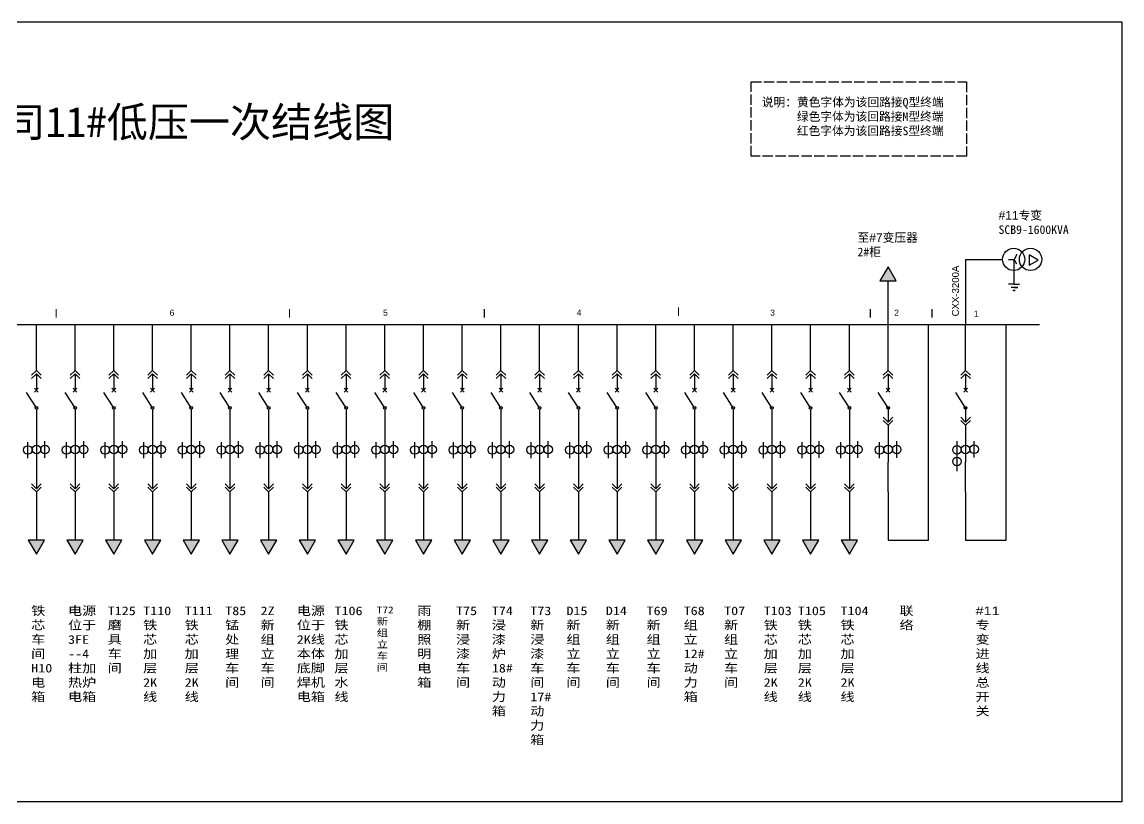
# Model space of a CAD drawing. Header units: millimetres. Extents: x 2565 to 9912, y 517 to 2174.
# Drawn here: x 3838 to 5117, y 517 to 1423 of the extents above; entities that cross this region are included whole.
import ezdxf

# ---------------------------------------------------------------- set-up
doc = ezdxf.new("R2010")
doc.units = ezdxf.units.MM
doc.linetypes.add('ACAD_ISO02W100', pattern=[15, 12, -3])
doc.styles.get("Standard").update_dxf_attribs({"font": 'arial.ttf'})

msp = doc.modelspace()

# ---------------------------------------------------------------- hatches: boundary and pattern name
h = msp.add_hatch(color=256)
h.dxf.hatch_style = 1
h.paths.add_polyline_path([(4845.2, 1138.8), (4835.7, 1122.3), (4854.7, 1122.3)])
h = msp.add_hatch(color=256)
h.dxf.hatch_style = 1
h.paths.add_polyline_path([(3855.2, 804.7), (3864.7, 821.1), (3845.7, 821.1)])
h = msp.add_hatch(color=256)
h.dxf.hatch_style = 1
h.paths.add_polyline_path([(3900.2, 804.7), (3909.7, 821.1), (3890.7, 821.1)])
h = msp.add_hatch(color=256)
h.dxf.hatch_style = 1
h.paths.add_polyline_path([(3945.2, 804.7), (3954.7, 821.1), (3935.7, 821.1)])
h = msp.add_hatch(color=256)
h.dxf.hatch_style = 1
h.paths.add_polyline_path([(3990.2, 804.7), (3999.7, 821.1), (3980.7, 821.1)])
h = msp.add_hatch(color=256)
h.dxf.hatch_style = 1
h.paths.add_polyline_path([(4035.2, 804.7), (4044.7, 821.1), (4025.7, 821.1)])
h = msp.add_hatch(color=256)
h.dxf.hatch_style = 1
h.paths.add_polyline_path([(4080.2, 804.7), (4089.7, 821.1), (4070.7, 821.1)])
h = msp.add_hatch(color=256)
h.dxf.hatch_style = 1
h.paths.add_polyline_path([(4125.2, 804.7), (4134.7, 821.1), (4115.7, 821.1)])
h = msp.add_hatch(color=256)
h.dxf.hatch_style = 1
h.paths.add_polyline_path([(4170.2, 804.7), (4179.7, 821.1), (4160.7, 821.1)])
h = msp.add_hatch(color=256)
h.dxf.hatch_style = 1
h.paths.add_polyline_path([(4215.2, 804.7), (4224.7, 821.1), (4205.7, 821.1)])
h = msp.add_hatch(color=256)
h.dxf.hatch_style = 1
h.paths.add_polyline_path([(4260.2, 804.7), (4269.7, 821.1), (4250.7, 821.1)])
h = msp.add_hatch(color=256)
h.dxf.hatch_style = 1
h.paths.add_polyline_path([(4305.2, 804.7), (4314.7, 821.1), (4295.7, 821.1)])
h = msp.add_hatch(color=256)
h.dxf.hatch_style = 1
h.paths.add_polyline_path([(4350.2, 804.7), (4359.7, 821.1), (4340.7, 821.1)])
h = msp.add_hatch(color=256)
h.dxf.hatch_style = 1
h.paths.add_polyline_path([(4395.2, 804.7), (4404.7, 821.1), (4385.7, 821.1)])
h = msp.add_hatch(color=256)
h.dxf.hatch_style = 1
h.paths.add_polyline_path([(4440.2, 804.7), (4449.7, 821.1), (4430.7, 821.1)])
h = msp.add_hatch(color=256)
h.dxf.hatch_style = 1
h.paths.add_polyline_path([(4485.2, 804.7), (4494.7, 821.1), (4475.7, 821.1)])
h = msp.add_hatch(color=256)
h.dxf.hatch_style = 1
h.paths.add_polyline_path([(4530.2, 804.7), (4539.7, 821.1), (4520.7, 821.1)])
h = msp.add_hatch(color=256)
h.dxf.hatch_style = 1
h.paths.add_polyline_path([(4575.2, 804.7), (4584.7, 821.1), (4565.7, 821.1)])
h = msp.add_hatch(color=256)
h.dxf.hatch_style = 1
h.paths.add_polyline_path([(4620.2, 804.7), (4629.7, 821.1), (4610.7, 821.1)])
h = msp.add_hatch(color=256)
h.dxf.hatch_style = 1
h.paths.add_polyline_path([(4665.2, 804.7), (4674.7, 821.1), (4655.7, 821.1)])
h = msp.add_hatch(color=256)
h.dxf.hatch_style = 1
h.paths.add_polyline_path([(4710.2, 804.7), (4719.7, 821.1), (4700.7, 821.1)])
h = msp.add_hatch(color=256)
h.dxf.hatch_style = 1
h.paths.add_polyline_path([(4755.2, 804.7), (4764.7, 821.1), (4745.7, 821.1)])
h = msp.add_hatch(color=256)
h.dxf.hatch_style = 1
h.paths.add_polyline_path([(4800.2, 804.7), (4809.7, 821.1), (4790.7, 821.1)])

# ---------------------------------------------------------------- linework, layer by layer
for p, q in [((4994.8, 1152.9), (4991.6, 1147.4)), ((4935.3, 1147.4), (4935.3, 1071.6)), ((4935.3, 1147.4), (4978.2, 1147.4)), ((4985.2, 1147.4), (4991.6, 1147.4)), ((4991.2, 1147.4), (4991.2, 1118.7)), ((4994.8, 1141.8), (4991.6, 1147.4)), ((4845.2, 1071.6), (4845.2, 1122.3)), ((4991.6, 1118.7), (4985.1, 1118.7)), ((4995.9, 1114.7), (4988.1, 1114.7)), ((4991.6, 1118.7), (4998.1, 1118.7)), ((4992, 1114.7), (4995.9, 1114.7)), ((4992.9, 1111.1), (4990.3, 1111.1)), ((4991.6, 1111.1), (4992.9, 1111.1)), ((3334.9, 1071.6), (5021.4, 1071.6)), ((3855.2, 1018.2), (3855.2, 1071.6)), ((3900.2, 1018.2), (3900.2, 1071.6)), ((3945.2, 1018.2), (3945.2, 1071.6)), ((3990.2, 1018.2), (3990.2, 1071.6)), ((4035.2, 1018.2), (4035.2, 1071.6)), ((4080.2, 1018.2), (4080.2, 1071.6)), ((4125.2, 1018.2), (4125.2, 1071.6)), ((4170.2, 1018.2), (4170.2, 1071.6)), ((4215.2, 1018.2), (4215.2, 1071.6)), ((4260.2, 1018.2), (4260.2, 1071.6)), ((4305.2, 1018.2), (4305.2, 1071.6)), ((4350.2, 1018.2), (4350.2, 1071.6)), ((4395.2, 1018.2), (4395.2, 1071.6)), ((4440.2, 1018.2), (4440.2, 1071.6)), ((4485.2, 1018.2), (4485.2, 1071.6)), ((4530.2, 1018.2), (4530.2, 1071.6)), ((4575.2, 1018.2), (4575.2, 1071.6)), ((4620.2, 1018.2), (4620.2, 1071.6)), ((4665.2, 1018.2), (4665.2, 1071.6)), ((4710.2, 1018.2), (4710.2, 1071.6)), ((4755.2, 1018.2), (4755.2, 1071.6)), ((4800.2, 1018.2), (4800.2, 1071.6)), ((4845.2, 1018.2), (4845.2, 1071.6)), ((4892.3, 821.1), (4892.3, 1071.6)), ((4935.3, 1018.2), (4935.3, 1071.6)), ((4982.4, 821.1), (4982.4, 1071.6)), ((3855.2, 1018.2), (3849.6, 1012.6)), ((3855.2, 1014.5), (3849.6, 1008.8)), ((3860.8, 1012.6), (3855.2, 1018.2)), ((3860.8, 1008.8), (3855.2, 1014.5)), ((3855.2, 1014.5), (3855.2, 1004.2)), ((3900.2, 1018.2), (3894.6, 1012.6)), ((3900.2, 1014.5), (3894.6, 1008.8)), ((3905.8, 1012.6), (3900.2, 1018.2)), ((3905.8, 1008.8), (3900.2, 1014.5)), ((3900.2, 1014.5), (3900.2, 1004.2)), ((3945.2, 1018.2), (3939.6, 1012.6)), ((3945.2, 1014.5), (3939.6, 1008.8)), ((3950.8, 1012.6), (3945.2, 1018.2)), ((3950.8, 1008.8), (3945.2, 1014.5)), ((3945.2, 1014.5), (3945.2, 1004.2)), ((3990.2, 1018.2), (3984.6, 1012.6)), ((3990.2, 1014.5), (3984.6, 1008.8)), ((3995.8, 1012.6), (3990.2, 1018.2)), ((3995.8, 1008.8), (3990.2, 1014.5)), ((3990.2, 1014.5), (3990.2, 1004.2)), ((4035.2, 1018.2), (4029.6, 1012.6)), ((4035.2, 1014.5), (4029.6, 1008.8)), ((4040.8, 1012.6), (4035.2, 1018.2)), ((4040.8, 1008.8), (4035.2, 1014.5)), ((4035.2, 1014.5), (4035.2, 1004.2)), ((4080.2, 1018.2), (4074.6, 1012.6)), ((4080.2, 1014.5), (4074.6, 1008.8)), ((4085.8, 1012.6), (4080.2, 1018.2)), ((4085.8, 1008.8), (4080.2, 1014.5)), ((4080.2, 1014.5), (4080.2, 1004.2)), ((4125.2, 1018.2), (4119.6, 1012.6)), ((4125.2, 1014.5), (4119.6, 1008.8)), ((4130.8, 1012.6), (4125.2, 1018.2)), ((4130.8, 1008.8), (4125.2, 1014.5)), ((4125.2, 1014.5), (4125.2, 1004.2)), ((4170.2, 1018.2), (4164.6, 1012.6)), ((4170.2, 1014.5), (4164.6, 1008.8)), ((4175.8, 1012.6), (4170.2, 1018.2)), ((4175.8, 1008.8), (4170.2, 1014.5)), ((4170.2, 1014.5), (4170.2, 1004.2)), ((4215.2, 1018.2), (4209.6, 1012.6)), ((4215.2, 1014.5), (4209.6, 1008.8)), ((4220.8, 1012.6), (4215.2, 1018.2)), ((4220.8, 1008.8), (4215.2, 1014.5)), ((4215.2, 1014.5), (4215.2, 1004.2)), ((4260.2, 1018.2), (4254.6, 1012.6)), ((4260.2, 1014.5), (4254.6, 1008.8)), ((4265.8, 1012.6), (4260.2, 1018.2)), ((4265.8, 1008.8), (4260.2, 1014.5)), ((4260.2, 1014.5), (4260.2, 1004.2)), ((4305.2, 1018.2), (4299.6, 1012.6)), ((4305.2, 1014.5), (4299.6, 1008.8)), ((4310.8, 1012.6), (4305.2, 1018.2)), ((4310.8, 1008.8), (4305.2, 1014.5)), ((4305.2, 1014.5), (4305.2, 1004.2)), ((4350.2, 1018.2), (4344.6, 1012.6)), ((4350.2, 1014.5), (4344.6, 1008.8)), ((4355.8, 1012.6), (4350.2, 1018.2)), ((4355.8, 1008.8), (4350.2, 1014.5)), ((4350.2, 1014.5), (4350.2, 1004.2)), ((4395.2, 1018.2), (4389.6, 1012.6)), ((4395.2, 1014.5), (4389.6, 1008.8)), ((4400.8, 1012.6), (4395.2, 1018.2)), ((4400.8, 1008.8), (4395.2, 1014.5)), ((4395.2, 1014.5), (4395.2, 1004.2)), ((4440.2, 1018.2), (4434.6, 1012.6)), ((4440.2, 1014.5), (4434.6, 1008.8)), ((4445.8, 1012.6), (4440.2, 1018.2)), ((4445.8, 1008.8), (4440.2, 1014.5)), ((4440.2, 1014.5), (4440.2, 1004.2)), ((4485.2, 1018.2), (4479.6, 1012.6)), ((4485.2, 1014.5), (4479.6, 1008.8)), ((4490.8, 1012.6), (4485.2, 1018.2)), ((4490.8, 1008.8), (4485.2, 1014.5)), ((4485.2, 1014.5), (4485.2, 1004.2)), ((4530.2, 1018.2), (4524.6, 1012.6)), ((4530.2, 1014.5), (4524.6, 1008.8)), ((4535.8, 1012.6), (4530.2, 1018.2)), ((4535.8, 1008.8), (4530.2, 1014.5)), ((4530.2, 1014.5), (4530.2, 1004.2)), ((4575.2, 1018.2), (4569.6, 1012.6)), ((4575.2, 1014.5), (4569.6, 1008.8)), ((4580.8, 1012.6), (4575.2, 1018.2)), ((4580.8, 1008.8), (4575.2, 1014.5)), ((4575.2, 1014.5), (4575.2, 1004.2)), ((4620.2, 1018.2), (4614.6, 1012.6)), ((4620.2, 1014.5), (4614.6, 1008.8)), ((4625.8, 1012.6), (4620.2, 1018.2)), ((4625.8, 1008.8), (4620.2, 1014.5)), ((4620.2, 1014.5), (4620.2, 1004.2)), ((4665.2, 1018.2), (4659.6, 1012.6)), ((4665.2, 1014.5), (4659.6, 1008.8)), ((4670.8, 1012.6), (4665.2, 1018.2)), ((4670.8, 1008.8), (4665.2, 1014.5)), ((4665.2, 1014.5), (4665.2, 1004.2)), ((4710.2, 1018.2), (4704.6, 1012.6)), ((4710.2, 1014.5), (4704.6, 1008.8)), ((4715.8, 1012.6), (4710.2, 1018.2)), ((4715.8, 1008.8), (4710.2, 1014.5)), ((4710.2, 1014.5), (4710.2, 1004.2)), ((4755.2, 1018.2), (4749.6, 1012.6)), ((4755.2, 1014.5), (4749.6, 1008.8)), ((4760.8, 1012.6), (4755.2, 1018.2)), ((4760.8, 1008.8), (4755.2, 1014.5)), ((4755.2, 1014.5), (4755.2, 1004.2)), ((4800.2, 1018.2), (4794.6, 1012.6)), ((4800.2, 1014.5), (4794.6, 1008.8)), ((4805.8, 1012.6), (4800.2, 1018.2)), ((4805.8, 1008.8), (4800.2, 1014.5)), ((4800.2, 1014.5), (4800.2, 1004.2)), ((4845.2, 1018.2), (4839.6, 1012.6)), ((4845.2, 1014.5), (4839.6, 1008.8)), ((4850.8, 1012.6), (4845.2, 1018.2)), ((4850.8, 1008.8), (4845.2, 1014.5)), ((4845.2, 1014.5), (4845.2, 1004.2)), ((4935.3, 1018.2), (4929.7, 1012.6)), ((4935.3, 1014.5), (4929.7, 1008.8)), ((4940.9, 1012.6), (4935.3, 1018.2)), ((4940.9, 1008.8), (4935.3, 1014.5)), ((4935.3, 1014.5), (4935.3, 1004.2)), ((3853, 993.1), (3857.4, 997.6)), ((3853, 997.6), (3857.4, 993.1)), ((3855.2, 1004.2), (3855.2, 995.4)), ((3898, 993.1), (3902.4, 997.6)), ((3898, 997.6), (3902.4, 993.1)), ((3900.2, 1004.2), (3900.2, 995.4)), ((3943, 993.1), (3947.4, 997.6)), ((3943, 997.6), (3947.4, 993.1)), ((3945.2, 1004.2), (3945.2, 995.4)), ((3988, 993.1), (3992.4, 997.6)), ((3988, 997.6), (3992.4, 993.1)), ((3990.2, 1004.2), (3990.2, 995.4)), ((4033, 993.1), (4037.4, 997.6)), ((4033, 997.6), (4037.4, 993.1)), ((4035.2, 1004.2), (4035.2, 995.4)), ((4078, 993.1), (4082.4, 997.6)), ((4078, 997.6), (4082.4, 993.1)), ((4080.2, 1004.2), (4080.2, 995.4)), ((4123, 993.1), (4127.4, 997.6)), ((4123, 997.6), (4127.4, 993.1)), ((4125.2, 1004.2), (4125.2, 995.4)), ((4168, 993.1), (4172.4, 997.6)), ((4168, 997.6), (4172.4, 993.1)), ((4170.2, 1004.2), (4170.2, 995.4)), ((4213, 993.1), (4217.4, 997.6)), ((4213, 997.6), (4217.4, 993.1)), ((4215.2, 1004.2), (4215.2, 995.4)), ((4258, 993.1), (4262.4, 997.6)), ((4258, 997.6), (4262.4, 993.1)), ((4260.2, 1004.2), (4260.2, 995.4)), ((4303, 993.1), (4307.4, 997.6)), ((4303, 997.6), (4307.4, 993.1)), ((4305.2, 1004.2), (4305.2, 995.4)), ((4348, 993.1), (4352.4, 997.6)), ((4348, 997.6), (4352.4, 993.1)), ((4350.2, 1004.2), (4350.2, 995.4)), ((4393, 993.1), (4397.4, 997.6)), ((4393, 997.6), (4397.4, 993.1)), ((4395.2, 1004.2), (4395.2, 995.4)), ((4438, 993.1), (4442.4, 997.6)), ((4438, 997.6), (4442.4, 993.1)), ((4440.2, 1004.2), (4440.2, 995.4)), ((4483, 993.1), (4487.4, 997.6)), ((4483, 997.6), (4487.4, 993.1)), ((4485.2, 1004.2), (4485.2, 995.4)), ((4528, 993.1), (4532.4, 997.6)), ((4528, 997.6), (4532.4, 993.1)), ((4530.2, 1004.2), (4530.2, 995.4)), ((4573, 993.1), (4577.4, 997.6)), ((4573, 997.6), (4577.4, 993.1)), ((4575.2, 1004.2), (4575.2, 995.4)), ((4618, 993.1), (4622.4, 997.6)), ((4618, 997.6), (4622.4, 993.1)), ((4620.2, 1004.2), (4620.2, 995.4)), ((4663, 993.1), (4667.4, 997.6)), ((4663, 997.6), (4667.4, 993.1)), ((4665.2, 1004.2), (4665.2, 995.4)), ((4708, 993.1), (4712.4, 997.6)), ((4708, 997.6), (4712.4, 993.1)), ((4710.2, 1004.2), (4710.2, 995.4)), ((4753, 993.1), (4757.4, 997.6)), ((4753, 997.6), (4757.4, 993.1)), ((4755.2, 1004.2), (4755.2, 995.4)), ((4798, 993.1), (4802.4, 997.6)), ((4798, 997.6), (4802.4, 993.1)), ((4800.2, 1004.2), (4800.2, 995.4)), ((4843, 993.1), (4847.4, 997.6)), ((4843, 997.6), (4847.4, 993.1)), ((4845.2, 1004.2), (4845.2, 995.4)), ((4933.1, 993.1), (4937.5, 997.6)), ((4933.1, 997.6), (4937.5, 993.1)), ((4935.3, 1004.2), (4935.3, 995.4)), ((3855.2, 974.7), (3843.8, 992.7)), ((3900.2, 974.7), (3888.8, 992.7)), ((3945.2, 974.7), (3933.8, 992.7)), ((3990.2, 974.7), (3978.8, 992.7)), ((4035.2, 974.7), (4023.8, 992.7)), ((4080.2, 974.7), (4068.8, 992.7)), ((4125.2, 974.7), (4113.8, 992.7)), ((4170.2, 974.7), (4158.8, 992.7)), ((4215.2, 974.7), (4203.8, 992.7)), ((4260.2, 974.7), (4248.8, 992.7)), ((4305.2, 974.7), (4293.8, 992.7)), ((4350.2, 974.7), (4338.8, 992.7)), ((4395.2, 974.7), (4383.8, 992.7)), ((4440.2, 974.7), (4428.8, 992.7)), ((4485.2, 974.7), (4473.8, 992.7)), ((4530.2, 974.7), (4518.8, 992.7)), ((4575.2, 974.7), (4563.8, 992.7)), ((4620.2, 974.7), (4608.8, 992.7)), ((4665.2, 974.7), (4653.8, 992.7)), ((4710.2, 974.7), (4698.8, 992.7)), ((4755.2, 974.7), (4743.8, 992.7)), ((4800.2, 974.7), (4788.8, 992.7)), ((4845.2, 974.7), (4833.8, 992.7)), ((4935.3, 974.7), (4923.9, 992.7)), ((3855.2, 973.1), (3855.2, 880.7)), ((3900.2, 973.1), (3900.2, 880.7)), ((3945.2, 973.1), (3945.2, 880.7)), ((3990.2, 973.1), (3990.2, 880.7)), ((4035.2, 973.1), (4035.2, 880.7)), ((4080.2, 973.1), (4080.2, 880.7)), ((4125.2, 973.1), (4125.2, 880.7)), ((4170.2, 973.1), (4170.2, 880.7)), ((4215.2, 973.1), (4215.2, 880.7)), ((4260.2, 973.1), (4260.2, 880.7)), ((4305.2, 973.1), (4305.2, 880.7)), ((4350.2, 973.1), (4350.2, 880.7)), ((4395.2, 973.1), (4395.2, 880.7)), ((4440.2, 973.1), (4440.2, 880.7)), ((4485.2, 973.1), (4485.2, 880.7)), ((4530.2, 973.1), (4530.2, 880.7)), ((4575.2, 973.1), (4575.2, 880.7)), ((4620.2, 973.1), (4620.2, 880.7)), ((4665.2, 973.1), (4665.2, 880.7)), ((4710.2, 973.1), (4710.2, 880.7)), ((4755.2, 973.1), (4755.2, 880.7)), ((4800.2, 973.1), (4800.2, 880.7)), ((4845.2, 974.7), (4845.2, 958.3)), ((4935.3, 974.7), (4935.3, 958.3)), ((4839.6, 963.9), (4845.2, 958.3)), ((4839.6, 960.2), (4845.2, 954.6)), ((4845.2, 958.3), (4850.8, 963.9)), ((4845.2, 954.6), (4850.8, 960.2)), ((4929.7, 963.9), (4935.3, 958.3)), ((4929.7, 960.2), (4935.3, 954.6)), ((4935.3, 958.3), (4940.9, 963.9)), ((4935.3, 954.6), (4940.9, 960.2)), ((4845.2, 954.6), (4845.2, 911.8)), ((4935.3, 954.6), (4935.3, 911.8)), ((3845.2, 916.1), (3845.2, 935)), ((3865.2, 916.8), (3865.2, 936)), ((3890.2, 916.1), (3890.2, 935)), ((3910.2, 916.8), (3910.2, 936)), ((3935.2, 916.1), (3935.2, 935)), ((3955.2, 916.8), (3955.2, 936)), ((3980.2, 916.1), (3980.2, 935)), ((4000.2, 916.8), (4000.2, 936)), ((4025.2, 916.1), (4025.2, 935)), ((4045.2, 916.8), (4045.2, 936)), ((4070.2, 916.1), (4070.2, 935)), ((4090.2, 916.8), (4090.2, 936)), ((4115.2, 916.1), (4115.2, 935)), ((4135.2, 916.8), (4135.2, 936)), ((4160.2, 916.1), (4160.2, 935)), ((4180.2, 916.8), (4180.2, 936)), ((4205.2, 916.1), (4205.2, 935)), ((4225.2, 916.8), (4225.2, 936)), ((4250.2, 916.1), (4250.2, 935)), ((4270.2, 916.8), (4270.2, 936)), ((4295.2, 916.1), (4295.2, 935)), ((4315.2, 916.8), (4315.2, 936)), ((4340.2, 916.1), (4340.2, 935)), ((4360.2, 916.8), (4360.2, 936)), ((4385.2, 916.1), (4385.2, 935)), ((4405.2, 916.8), (4405.2, 936)), ((4430.2, 916.1), (4430.2, 935)), ((4450.2, 916.8), (4450.2, 936)), ((4475.2, 916.1), (4475.2, 935)), ((4495.2, 916.8), (4495.2, 936)), ((4520.2, 916.1), (4520.2, 935)), ((4540.2, 916.8), (4540.2, 936)), ((4565.2, 916.1), (4565.2, 935)), ((4585.2, 916.8), (4585.2, 936)), ((4610.2, 916.1), (4610.2, 935)), ((4630.2, 916.8), (4630.2, 936)), ((4655.2, 916.1), (4655.2, 935)), ((4675.2, 916.8), (4675.2, 936)), ((4700.2, 916.1), (4700.2, 935)), ((4720.2, 916.8), (4720.2, 936)), ((4745.2, 916.1), (4745.2, 935)), ((4765.2, 916.8), (4765.2, 936)), ((4790.2, 916.1), (4790.2, 935)), ((4810.2, 916.8), (4810.2, 936)), ((4835.2, 916.1), (4835.2, 935)), ((4855.2, 916.8), (4855.2, 936)), ((4925.3, 935.9), (4925.3, 901.2)), ((4945.3, 917), (4945.3, 936.2)), ((4845.2, 877), (4845.2, 911.8)), ((4935.3, 877), (4935.3, 911.8)), ((3849.6, 886.3), (3855.2, 880.7)), ((3849.6, 882.6), (3855.2, 877)), ((3855.2, 880.7), (3860.8, 886.3)), ((3855.2, 877), (3860.8, 882.6)), ((3894.6, 886.3), (3900.2, 880.7)), ((3894.6, 882.6), (3900.2, 877)), ((3900.2, 880.7), (3905.8, 886.3)), ((3900.2, 877), (3905.8, 882.6)), ((3939.6, 886.3), (3945.2, 880.7)), ((3939.6, 882.6), (3945.2, 877)), ((3945.2, 880.7), (3950.8, 886.3)), ((3945.2, 877), (3950.8, 882.6)), ((3984.6, 886.3), (3990.2, 880.7)), ((3984.6, 882.6), (3990.2, 877)), ((3990.2, 880.7), (3995.8, 886.3)), ((3990.2, 877), (3995.8, 882.6)), ((4029.6, 886.3), (4035.2, 880.7)), ((4029.6, 882.6), (4035.2, 877)), ((4035.2, 880.7), (4040.8, 886.3)), ((4035.2, 877), (4040.8, 882.6)), ((4074.6, 886.3), (4080.2, 880.7)), ((4074.6, 882.6), (4080.2, 877)), ((4080.2, 880.7), (4085.8, 886.3)), ((4080.2, 877), (4085.8, 882.6)), ((4119.6, 886.3), (4125.2, 880.7)), ((4119.6, 882.6), (4125.2, 877)), ((4125.2, 880.7), (4130.8, 886.3)), ((4125.2, 877), (4130.8, 882.6)), ((4164.6, 886.3), (4170.2, 880.7)), ((4164.6, 882.6), (4170.2, 877)), ((4170.2, 880.7), (4175.8, 886.3)), ((4170.2, 877), (4175.8, 882.6)), ((4209.6, 886.3), (4215.2, 880.7)), ((4209.6, 882.6), (4215.2, 877)), ((4215.2, 880.7), (4220.8, 886.3)), ((4215.2, 877), (4220.8, 882.6)), ((4254.6, 886.3), (4260.2, 880.7)), ((4254.6, 882.6), (4260.2, 877)), ((4260.2, 880.7), (4265.8, 886.3)), ((4260.2, 877), (4265.8, 882.6)), ((4299.6, 886.3), (4305.2, 880.7)), ((4299.6, 882.6), (4305.2, 877)), ((4305.2, 880.7), (4310.8, 886.3)), ((4305.2, 877), (4310.8, 882.6)), ((4344.6, 886.3), (4350.2, 880.7)), ((4344.6, 882.6), (4350.2, 877)), ((4350.2, 880.7), (4355.8, 886.3)), ((4350.2, 877), (4355.8, 882.6)), ((4389.6, 886.3), (4395.2, 880.7)), ((4389.6, 882.6), (4395.2, 877)), ((4395.2, 880.7), (4400.8, 886.3)), ((4395.2, 877), (4400.8, 882.6)), ((4434.6, 886.3), (4440.2, 880.7)), ((4434.6, 882.6), (4440.2, 877)), ((4440.2, 880.7), (4445.8, 886.3)), ((4440.2, 877), (4445.8, 882.6)), ((4479.6, 886.3), (4485.2, 880.7)), ((4479.6, 882.6), (4485.2, 877)), ((4485.2, 880.7), (4490.8, 886.3)), ((4485.2, 877), (4490.8, 882.6)), ((4524.6, 886.3), (4530.2, 880.7)), ((4524.6, 882.6), (4530.2, 877)), ((4530.2, 880.7), (4535.8, 886.3)), ((4530.2, 877), (4535.8, 882.6)), ((4569.6, 886.3), (4575.2, 880.7)), ((4569.6, 882.6), (4575.2, 877)), ((4575.2, 880.7), (4580.8, 886.3)), ((4575.2, 877), (4580.8, 882.6)), ((4614.6, 886.3), (4620.2, 880.7)), ((4614.6, 882.6), (4620.2, 877)), ((4620.2, 880.7), (4625.8, 886.3)), ((4620.2, 877), (4625.8, 882.6)), ((4659.6, 886.3), (4665.2, 880.7)), ((4659.6, 882.6), (4665.2, 877)), ((4665.2, 880.7), (4670.8, 886.3)), ((4665.2, 877), (4670.8, 882.6)), ((4704.6, 886.3), (4710.2, 880.7)), ((4704.6, 882.6), (4710.2, 877)), ((4710.2, 880.7), (4715.8, 886.3)), ((4710.2, 877), (4715.8, 882.6)), ((4749.6, 886.3), (4755.2, 880.7)), ((4749.6, 882.6), (4755.2, 877)), ((4755.2, 880.7), (4760.8, 886.3)), ((4755.2, 877), (4760.8, 882.6)), ((4794.6, 886.3), (4800.2, 880.7)), ((4794.6, 882.6), (4800.2, 877)), ((4800.2, 880.7), (4805.8, 886.3)), ((4800.2, 877), (4805.8, 882.6)), ((3855.2, 877), (3855.2, 821.1)), ((3900.2, 877), (3900.2, 821.1)), ((3945.2, 877), (3945.2, 821.1)), ((3990.2, 877), (3990.2, 821.1)), ((4035.2, 877), (4035.2, 821.1)), ((4080.2, 877), (4080.2, 821.1)), ((4125.2, 877), (4125.2, 821.1)), ((4170.2, 877), (4170.2, 821.1)), ((4215.2, 877), (4215.2, 821.1)), ((4260.2, 877), (4260.2, 821.1)), ((4305.2, 877), (4305.2, 821.1)), ((4350.2, 877), (4350.2, 821.1)), ((4395.2, 877), (4395.2, 821.1)), ((4440.2, 877), (4440.2, 821.1)), ((4485.2, 877), (4485.2, 821.1)), ((4530.2, 877), (4530.2, 821.1)), ((4575.2, 877), (4575.2, 821.1)), ((4620.2, 877), (4620.2, 821.1)), ((4665.2, 877), (4665.2, 821.1)), ((4710.2, 877), (4710.2, 821.1)), ((4755.2, 877), (4755.2, 821.1)), ((4800.2, 877), (4800.2, 821.1)), ((4845.2, 877), (4845.2, 821.1)), ((4935.3, 877), (4935.3, 821.1)), ((4845.2, 821.1), (4892.3, 821.1)), ((4935.3, 821.1), (4982.4, 821.1))]:
    msp.add_line(p, q)
at = {"color": 3}
msp.add_lwpolyline([(2565.3, 1423.4), (5117.1, 1423.4), (5117.1, 516.6), (2565.3, 516.6)], close=True, dxfattribs=at)
at = {"color": 6, "linetype": 'ACAD_ISO02W100'}
msp.add_lwpolyline([(4685.9, 1353.7), (4936.4, 1353.7), (4936.4, 1267.2), (4685.9, 1267.2)], close=True, dxfattribs=at)
for points in [[(5019.5, 1146.6), (5009.1, 1152.7), (5009.1, 1140.6)], [(4845.2, 1138.8), (4835.7, 1122.3), (4854.7, 1122.3)], [(3855.2, 804.7), (3864.7, 821.1), (3845.7, 821.1)], [(3900.2, 804.7), (3909.7, 821.1), (3890.7, 821.1)], [(3945.2, 804.7), (3954.7, 821.1), (3935.7, 821.1)], [(3990.2, 804.7), (3999.7, 821.1), (3980.7, 821.1)], [(4035.2, 804.7), (4044.7, 821.1), (4025.7, 821.1)], [(4080.2, 804.7), (4089.7, 821.1), (4070.7, 821.1)], [(4125.2, 804.7), (4134.7, 821.1), (4115.7, 821.1)], [(4170.2, 804.7), (4179.7, 821.1), (4160.7, 821.1)], [(4215.2, 804.7), (4224.7, 821.1), (4205.7, 821.1)], [(4260.2, 804.7), (4269.7, 821.1), (4250.7, 821.1)], [(4305.2, 804.7), (4314.7, 821.1), (4295.7, 821.1)], [(4350.2, 804.7), (4359.7, 821.1), (4340.7, 821.1)], [(4395.2, 804.7), (4404.7, 821.1), (4385.7, 821.1)], [(4440.2, 804.7), (4449.7, 821.1), (4430.7, 821.1)], [(4485.2, 804.7), (4494.7, 821.1), (4475.7, 821.1)], [(4530.2, 804.7), (4539.7, 821.1), (4520.7, 821.1)], [(4575.2, 804.7), (4584.7, 821.1), (4565.7, 821.1)], [(4620.2, 804.7), (4629.7, 821.1), (4610.7, 821.1)], [(4665.2, 804.7), (4674.7, 821.1), (4655.7, 821.1)], [(4710.2, 804.7), (4719.7, 821.1), (4700.7, 821.1)], [(4755.2, 804.7), (4764.7, 821.1), (4745.7, 821.1)], [(4800.2, 804.7), (4809.7, 821.1), (4790.7, 821.1)]]:
    msp.add_lwpolyline(points, close=True)
for centre, radius in [((4991.2, 1147.4), 13), ((5010.8, 1147.4), 13), ((3855.2, 974.7), 1.56), ((3900.2, 974.7), 1.56), ((3945.2, 974.7), 1.56), ((3990.2, 974.7), 1.56), ((4035.2, 974.7), 1.56), ((4080.2, 974.7), 1.56), ((4125.2, 974.7), 1.56), ((4170.2, 974.7), 1.56), ((4215.2, 974.7), 1.56), ((4260.2, 974.7), 1.56), ((4305.2, 974.7), 1.56), ((4350.2, 974.7), 1.56), ((4395.2, 974.7), 1.56), ((4440.2, 974.7), 1.56), ((4485.2, 974.7), 1.56), ((4530.2, 974.7), 1.56), ((4575.2, 974.7), 1.56), ((4620.2, 974.7), 1.56), ((4665.2, 974.7), 1.56), ((4710.2, 974.7), 1.56), ((4755.2, 974.7), 1.56), ((4800.2, 974.7), 1.56), ((4845.2, 974.7), 1.56), ((4935.3, 974.7), 1.56), ((3845.2, 925.8), 5), ((3855.2, 926.4), 5), ((3855.2, 926.4), 5), ((3865.2, 926.4), 5), ((3890.2, 925.8), 5), ((3900.2, 926.4), 5), ((3900.2, 926.4), 5), ((3910.2, 926.4), 5), ((3935.2, 925.8), 5), ((3945.2, 926.4), 5), ((3945.2, 926.4), 5), ((3955.2, 926.4), 5), ((3980.2, 925.8), 5), ((3990.2, 926.4), 5), ((3990.2, 926.4), 5), ((4000.2, 926.4), 5), ((4025.2, 925.8), 5), ((4035.2, 926.4), 5), ((4035.2, 926.4), 5), ((4045.2, 926.4), 5), ((4070.2, 925.8), 5), ((4080.2, 926.4), 5), ((4080.2, 926.4), 5), ((4090.2, 926.4), 5), ((4115.2, 925.8), 5), ((4125.2, 926.4), 5), ((4125.2, 926.4), 5), ((4135.2, 926.4), 5), ((4160.2, 925.8), 5), ((4170.2, 926.4), 5), ((4170.2, 926.4), 5), ((4180.2, 926.4), 5), ((4205.2, 925.8), 5), ((4215.2, 926.4), 5), ((4215.2, 926.4), 5), ((4225.2, 926.4), 5), ((4250.2, 925.8), 5), ((4260.2, 926.4), 5), ((4260.2, 926.4), 5), ((4270.2, 926.4), 5), ((4295.2, 925.8), 5), ((4305.2, 926.4), 5), ((4305.2, 926.4), 5), ((4315.2, 926.4), 5), ((4340.2, 925.8), 5), ((4350.2, 926.4), 5), ((4350.2, 926.4), 5), ((4360.2, 926.4), 5), ((4385.2, 925.8), 5), ((4395.2, 926.4), 5), ((4395.2, 926.4), 5), ((4405.2, 926.4), 5), ((4430.2, 925.8), 5), ((4440.2, 926.4), 5), ((4440.2, 926.4), 5), ((4450.2, 926.4), 5), ((4475.2, 925.8), 5), ((4485.2, 926.4), 5), ((4485.2, 926.4), 5), ((4495.2, 926.4), 5), ((4520.2, 925.8), 5), ((4530.2, 926.4), 5), ((4530.2, 926.4), 5), ((4540.2, 926.4), 5), ((4565.2, 925.8), 5), ((4575.2, 926.4), 5), ((4575.2, 926.4), 5), ((4585.2, 926.4), 5), ((4610.2, 925.8), 5), ((4620.2, 926.4), 5), ((4620.2, 926.4), 5), ((4630.2, 926.4), 5), ((4655.2, 925.8), 5), ((4665.2, 926.4), 5), ((4665.2, 926.4), 5), ((4675.2, 926.4), 5), ((4700.2, 925.8), 5), ((4710.2, 926.4), 5), ((4710.2, 926.4), 5), ((4720.2, 926.4), 5), ((4745.2, 925.8), 5), ((4755.2, 926.4), 5), ((4755.2, 926.4), 5), ((4765.2, 926.4), 5), ((4790.2, 925.8), 5), ((4800.2, 926.4), 5), ((4800.2, 926.4), 5), ((4810.2, 926.4), 5), ((4835.2, 925.8), 5), ((4845.2, 926.4), 5), ((4845.2, 926.4), 5), ((4855.2, 926.4), 5), ((4925.3, 926.1), 5), ((4935.3, 926.4), 5), ((4935.3, 926.4), 5), ((4945.3, 926.6), 5), ((4925.3, 912.3), 5)]:
    msp.add_circle(centre, radius)

# ---------------------------------------------------------------- texts
at = {"attachment_point": 1}
for s, width, heights, insert, char_height in [('{\\fSimSun|b0|i0|c134|p2;三菱电机（广州）压缩机有限公司11#低压一次结线图}', 1293.689, [0], (3149.5, 1324.6), 35), ('#11{\\fSimSun|b0|i0|c134|p2;专变SCB9-1600KVA}', 62.827, [0], (4973.6, 1203.6), 10), ('{\\fSimSun|b0|i0|c134|p2;至}#7{\\fSimSun|b0|i0|c134|p2;变压器2#柜}', 79.194, [0], (4809.7, 1177.7), 10), ('I', 39.532, [0], (3876.2, 1089.7), 10), ('6', 47.518, [0], (4010.1, 1088.9), 7), ('I', 39.532, [0], (4147.4, 1089.7), 10), ('5', 47.518, [0], (4258.2, 1088.9), 7), ('I', 39.532, [0], (4373.9, 1089.7), 10), ('4', 47.518, [0], (4483.3, 1088.9), 7), ('I', 39.532, [0], (4599.7, 1091.6), 10), ('3', 47.518, [0], (4708.2, 1088.9), 7), ('I', 39.532, [0], (4822.7, 1089.7), 10), ('2', 47.518, [0], (4852.3, 1088.9), 7), ('I', 39.532, [0], (4894.3, 1089.7), 10), ('1', 47.518, [0], (4945, 1087.9), 7), ('{\\fSimSun|b0|i0|c134|p2;\\W1.2;铁\\P芯\\P车\\P间\\PH10\\P电\\P箱}', 44.742, [0], (3849.2, 743.8), 10), ('{\\fSimSun|b0|i0|c134|p2;\\W1.2;电源位于3FE\\P--4\\P柱加热炉电箱}', 44.742, [0], (3892, 743.8), 10), ('{\\fSimSun|b0|i0|c134|p2;\\W1.2;T125\\P磨\\P具\\P车\\P间}', 44.742, [0], (3938.1, 743.8), 10), ('{\\fSimSun|b0|i0|c134|p2;\\W1.2;T110\\P铁\\P芯\\P加\\P层\\P2K\\P线}', 44.742, [0], (3979.3, 743.8), 10), ('{\\fSimSun|b0|i0|c134|p2;\\W1.2;T111\\P铁\\P芯\\P加\\P层\\P2K\\P线}', 44.742, [0], (4027.6, 743.8), 10), ('{\\fSimSun|b0|i0|c134|p2;\\W1.2;T85\\P锰\\P处\\P理\\P车\\P间}', 44.742, [0], (4074.7, 743.8), 10), ('{\\fSimSun|b0|i0|c134|p2;\\W1.2;2Z\\P新\\P组\\P立\\P车\\P间}', 44.742, [0], (4115.8, 743.8), 10), ('{\\fSimSun|b0|i0|c134|p2;\\W1.2;电源位于\\H1.3882x; \\H0.72036x;2K线\\H1.2644x; \\H0.79092x;本体\\H1.3077x; \\H0.76469x;底脚\\H1.2933x; \\H0.77324x;焊机\\H1.3036x; \\H0.76709x;电箱\\H1.2967x; }', 44.742, [148.1], (4157.9, 743.8), 10), ('{\\fSimSun|b0|i0|c134|p2;\\W1.2;T106\\P铁\\P芯\\P加\\P层\\P水\\P线}', 44.742, [0], (4201.7, 743.8), 10), ('{\\fSimSun|b0|i0|c134|p2;\\W1.2;雨\\P棚\\P照\\P明\\P电\\P箱}', 44.742, [0], (4298, 743.8), 10), ('{\\fSimSun|b0|i0|c134|p2;\\W1.2;D15\\P新\\P组\\P立\\P车\\P间}', 44.742, [0], (4471.3, 743.8), 10), ('{\\fSimSun|b0|i0|c134|p2;\\W1.2;D14\\P新\\P组\\P立\\P车\\P间}', 44.742, [163.6], (4517.1, 743.8), 10), ('{\\fSimSun|b0|i0|c134|p2;\\W1.2;T69\\P新\\P组\\P立\\P车\\P间}', 44.742, [0], (4564.5, 743.8), 10), ('{\\fSimSun|b0|i0|c134|p2;\\W1.2;T68\\P组\\P立\\P12#\\P动\\P力\\P箱}', 44.742, [0], (4607.6, 743.8), 10), ('{\\fSimSun|b0|i0|c134|p2;\\W1.2;T07\\P新\\P组\\P立\\P车\\P间}', 44.742, [0], (4654.6, 743.8), 10), ('\\pt20;{\\fSimSun|b0|i0|c134|p2;\\W1.2;T103\\P铁\\H1.8333x; \\H0.54545x;\\P芯\\H1.6583x; \\H0.60302x;\\P加\\H1.7222x; \\H0.58065x;\\P层\\H1.6787x; \\H0.5957x;\\P2K\\H1.5363x; \\H0.65093x;\\P线\\H1.6546x; }', 44.742, [0], (4700.6, 743.8), 10), ('\\pt20;{\\fSimSun|b0|i0|c134|p2;\\W1.2;T105\\P铁\\H1.8333x; \\H0.54545x;\\P芯\\H1.6583x; \\H0.60302x;\\P加\\H1.7222x; \\H0.58065x;\\P层\\H1.6787x; \\H0.5957x;\\P2K\\H1.5363x; \\H0.65093x;\\P线\\H1.6546x; }', 44.742, [0], (4740.3, 743.8), 10), ('\\pt20;{\\fSimSun|b0|i0|c134|p2;\\W1.2;T104\\P铁\\H1.8333x; \\H0.54545x;\\P芯\\H1.6583x; \\H0.60302x;\\P加\\H1.7222x; \\H0.58065x;\\P层\\H1.6787x; \\H0.5957x;\\P2K\\H1.5363x; \\H0.65093x;\\P线\\H1.6546x; }', 44.742, [0], (4789.9, 743.8), 10), ('{\\fSimSun|b0|i0|c134|p2;\\W1.2;联\\P络}', 44.742, [0], (4858.5, 743.8), 10)]:
    msp.add_mtext_dynamic_manual_height_columns(s, width=width, gutter_width=12.5, heights=heights, dxfattribs=dict(at, insert=insert, char_height=char_height))
at = {"color": 6, "insert": (4698.4, 1335.1), "char_height": 10, "attachment_point": 1}
msp.add_mtext_dynamic_manual_height_columns('{\\fSimSun|b0|i0|c134|p2;说明：黄色字体为该回路接Q型终端\\P      绿色字体为该回路接M型终端\\P      红色字体为该回路接S型终端}', width=251.237, gutter_width=12.5, heights=[0], dxfattribs=at)
at = {"insert": (4919.5, 1081.1), "char_height": 8, "attachment_point": 1, "rotation": 90}
msp.add_mtext_dynamic_manual_height_columns('CXX-3200A', width=82.89, gutter_width=12.5, heights=[0], dxfattribs=at)
at = {"color": 1, "attachment_point": 1}
for s, insert, char_height in [('{\\fSimSun|b0|i0|c134|p2;\\W1.2;T72\\P新\\P组\\P立\\P车\\P间}', (4250.9, 743.8), 8), ('{\\fSimSun|b0|i0|c134|p2;\\W1.2;T75\\P新\\P浸\\P漆\\P车\\P间}', (4343, 743.8), 10), ('{\\fSimSun|b0|i0|c134|p2;\\W1.2;T74\\P浸\\P漆\\P炉\\P18#\\P动\\P力\\P箱}', (4384.6, 743.8), 10), ('{\\fSimSun|b0|i0|c134|p2;\\W1.2;T73\\P新\\P浸\\P漆\\P车\\P间\\P17#\\P动\\P力\\P箱}', (4429.3, 743.8), 10)]:
    msp.add_mtext_dynamic_manual_height_columns(s, width=44.742, gutter_width=12.5, heights=[0], dxfattribs=dict(at, insert=insert, char_height=char_height))
at = {"color": 2, "insert": (4946.9, 743.8), "char_height": 10, "attachment_point": 1}
msp.add_mtext_dynamic_manual_height_columns('{\\W1.2;#11\\P\\fSimSun|b0|i0|c134|p2;专\\P变\\P进\\P线\\P总\\P开\\P关}', width=44.742, gutter_width=12.5, heights=[0], dxfattribs=at)

doc.saveas('drawing.dxf')
